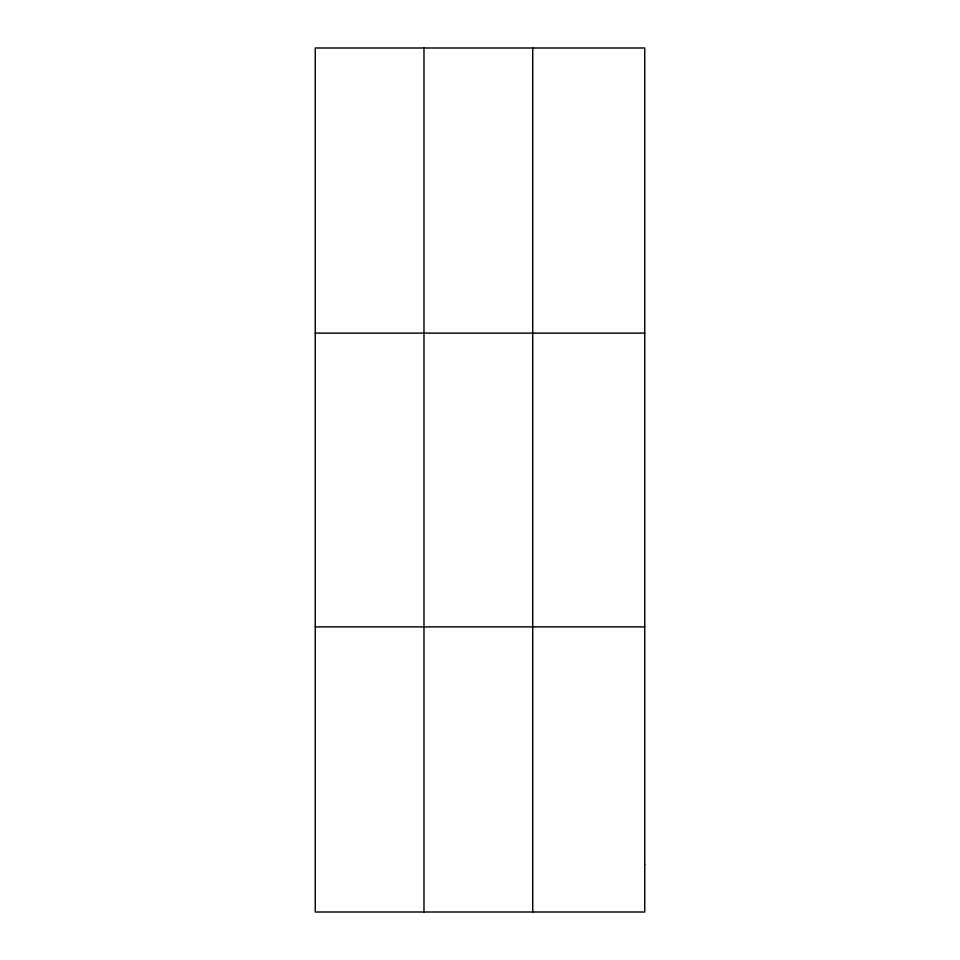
<?xml version="1.0" encoding="UTF-8"?>
<svg xmlns="http://www.w3.org/2000/svg" width="960" height="960" viewBox="0 0 960 960"><rect width="100%" height="100%" fill="white"/><g stroke="black" fill="none" stroke-linecap="round" stroke-linejoin="round"><path stroke-width="1.44" d="M423.984 48L423.984 912M532.716 48L532.716 912M315.252 333.12L644.748 333.12M315.252 626.88L644.748 626.88M644.748 864.48L644.748 912L315.252 912L315.252 48L644.748 48L644.748 864.48"/></g></svg>
